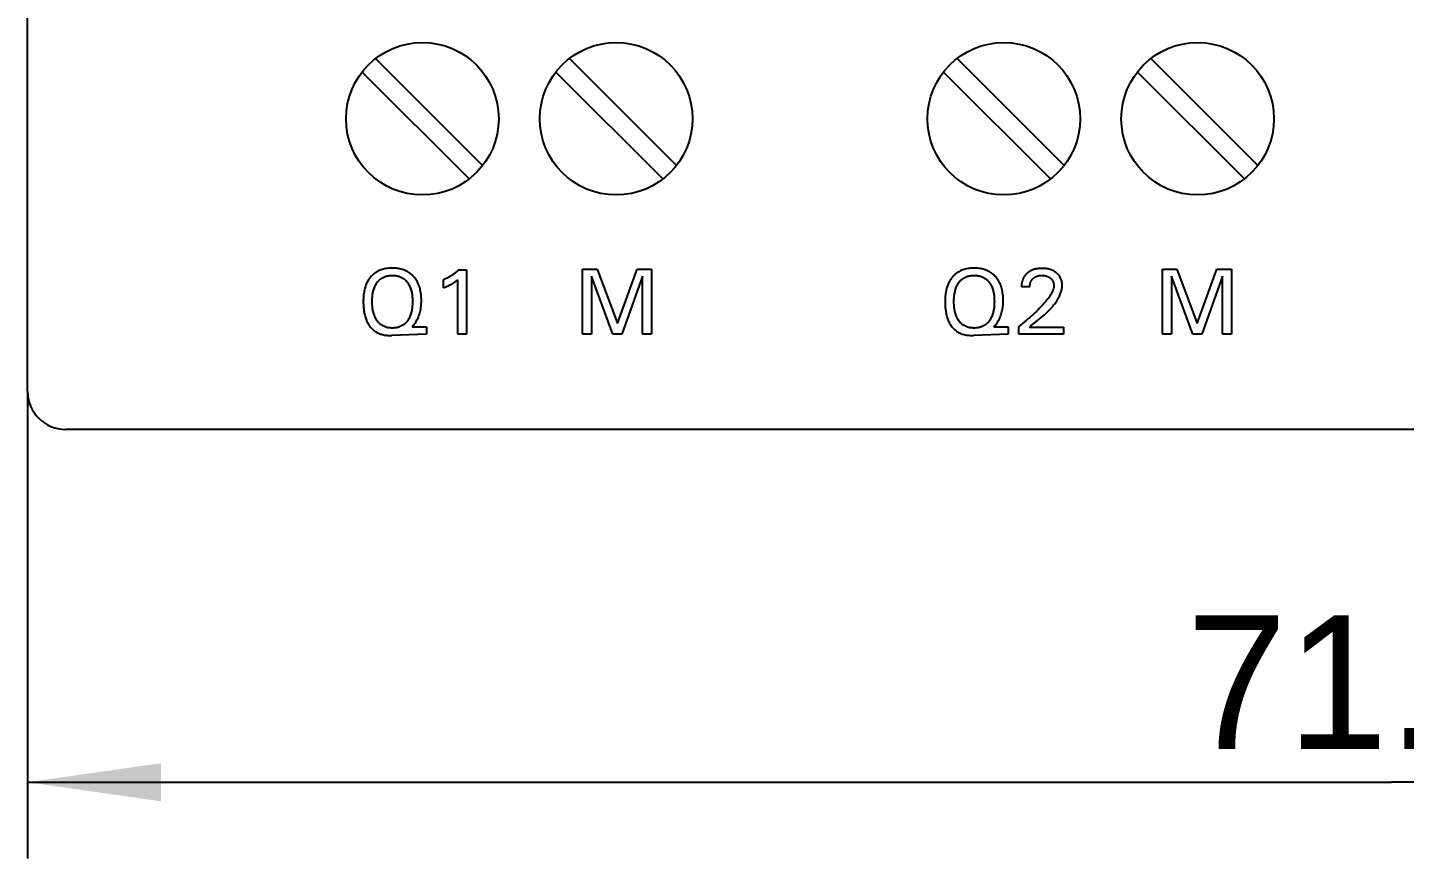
# Model space of a CAD drawing. Extents: x 0 to 420, y 0 to 297.
# Drawn here: x 133.06 to 169.15, y 147.21 to 169.01 of the extents above; entities that cross this region are included whole.
import ezdxf
from ezdxf.enums import TextEntityAlignment as Align

# ---------------------------------------------------------------- set-up
doc = ezdxf.new("R2010")
doc.units = 0
doc.header["$LTSCALE"] = 23.1
doc.layers.add('10000_FRONT', color=7, linetype='CONTINUOUS')
doc.layers.add('10100_DIM_FRONT', color=7, linetype='CONTINUOUS')
doc.dimstyles.get("Standard").update_dxf_attribs({"dimtxt": 2.5, "dimasz": 2.5, "dimexe": 1.25, "dimexo": 0.625, "dimtad": 1, "dimcen": 2.5, "dimazin": 3, "dimtfac": 1, "dimtmove": 0, "dimatfit": 3})

# ---------------------------------------------------------------- blocks, each defined once
blk = doc.blocks.new('*D1')
at = {"layer": '10100_DIM_FRONT', "color": 7, "linetype": 'CONTINUOUS'}
for p, q in [((133.06, 159.468), (133.06, 147.213)), ((204.56, 159.468), (204.56, 147.213)), ((133.06, 149.213), (168.81, 149.213)), ((204.56, 149.213), (168.81, 149.213))]:
    blk.add_line(p, q, dxfattribs=at)
for points in [[(136.56, 149.713), (133.06, 149.213), (136.56, 148.713)], [(201.06, 148.713), (204.56, 149.213), (201.06, 149.713)]]:
    blk.add_solid(points, dxfattribs=at)
blk.add_text('71.5', height=3.5, dxfattribs=at).set_placement((163.431, 150.088), (172.681, 150.088), align=Align.FIT)

msp = doc.modelspace()

# ---------------------------------------------------------------- linework, layer by layer
at = {"layer": '10000_FRONT', "color": 7, "linetype": 'CONTINUOUS'}
for p, q in [((133.06, 159.468), (133.06, 247.468)), ((144.989, 165.393), (142.185, 168.197)), ((150.069, 165.393), (147.265, 168.197)), ((160.229, 165.393), (157.425, 168.197)), ((165.309, 165.393), (162.505, 168.197)), ((141.831, 167.844), (144.635, 165.04)), ((146.911, 167.844), (149.715, 165.04)), ((157.071, 167.844), (159.875, 165.04)), ((162.151, 167.844), (164.955, 165.04)), ((142.024, 162.427), (142.008, 162.403)), ((142.041, 162.449), (142.024, 162.427)), ((142.06, 162.472), (142.041, 162.449)), ((142.08, 162.494), (142.06, 162.472)), ((142.101, 162.515), (142.08, 162.494)), ((142.123, 162.536), (142.101, 162.515)), ((142.145, 162.555), (142.123, 162.536)), ((142.169, 162.573), (142.145, 162.555)), ((142.194, 162.59), (142.169, 162.573)), ((142.22, 162.606), (142.194, 162.59)), ((142.246, 162.62), (142.22, 162.606)), ((142.273, 162.633), (142.246, 162.62)), ((142.301, 162.645), (142.273, 162.633)), ((142.298, 162.403), (142.314, 162.415)), ((142.329, 162.656), (142.301, 162.645)), ((142.314, 162.415), (142.329, 162.427)), ((142.358, 162.666), (142.329, 162.656)), ((142.329, 162.427), (142.346, 162.437)), ((142.346, 162.437), (142.362, 162.447)), ((142.387, 162.674), (142.358, 162.666)), ((142.362, 162.447), (142.38, 162.457)), ((142.38, 162.457), (142.397, 162.465)), ((142.42, 162.682), (142.387, 162.674)), ((142.397, 162.465), (142.415, 162.473)), ((142.415, 162.473), (142.433, 162.48)), ((142.453, 162.688), (142.42, 162.682)), ((142.433, 162.48), (142.452, 162.486)), ((142.452, 162.486), (142.472, 162.492)), ((142.487, 162.694), (142.453, 162.688)), ((142.472, 162.492), (142.493, 162.497)), ((142.52, 162.697), (142.487, 162.694)), ((142.493, 162.497), (142.514, 162.501)), ((142.514, 162.501), (142.536, 162.504)), ((142.554, 162.7), (142.52, 162.697)), ((142.536, 162.504), (142.557, 162.506)), ((142.588, 162.702), (142.554, 162.7)), ((142.557, 162.506), (142.579, 162.508)), ((142.579, 162.508), (142.6, 162.509)), ((142.622, 162.702), (142.588, 162.702)), ((142.6, 162.509), (142.622, 162.509)), ((142.655, 162.702), (142.622, 162.702)), ((142.622, 162.509), (142.643, 162.509)), ((142.643, 162.509), (142.665, 162.508)), ((142.688, 162.7), (142.655, 162.702)), ((142.665, 162.508), (142.686, 162.506)), ((142.686, 162.506), (142.708, 162.504)), ((142.722, 162.698), (142.688, 162.7)), ((142.708, 162.504), (142.729, 162.501)), ((142.755, 162.694), (142.722, 162.698)), ((142.729, 162.501), (142.75, 162.497)), ((142.75, 162.497), (142.771, 162.492)), ((142.788, 162.689), (142.755, 162.694)), ((142.771, 162.492), (142.792, 162.486)), ((142.821, 162.683), (142.788, 162.689)), ((142.792, 162.486), (142.811, 162.48)), ((142.811, 162.48), (142.829, 162.473)), ((142.853, 162.675), (142.821, 162.683)), ((142.829, 162.473), (142.847, 162.465)), ((142.847, 162.465), (142.864, 162.457)), ((142.882, 162.667), (142.853, 162.675)), ((142.864, 162.457), (142.882, 162.447)), ((142.911, 162.657), (142.882, 162.667)), ((142.882, 162.447), (142.898, 162.437)), ((142.898, 162.437), (142.915, 162.427)), ((142.939, 162.647), (142.911, 162.657)), ((142.915, 162.427), (142.931, 162.415)), ((142.931, 162.415), (142.946, 162.403)), ((142.966, 162.635), (142.939, 162.647)), ((142.994, 162.622), (142.966, 162.635)), ((143.02, 162.608), (142.994, 162.622)), ((143.046, 162.593), (143.02, 162.608)), ((143.07, 162.577), (143.046, 162.593)), ((143.094, 162.559), (143.07, 162.577)), ((143.117, 162.54), (143.094, 162.559)), ((143.138, 162.521), (143.117, 162.54)), ((143.159, 162.5), (143.138, 162.521)), ((143.18, 162.479), (143.159, 162.5)), ((143.199, 162.456), (143.18, 162.479)), ((143.219, 162.43), (143.199, 162.456)), ((143.238, 162.403), (143.219, 162.43)), ((144.019, 162.421), (144, 162.413)), ((144.037, 162.429), (144.019, 162.421)), ((144.056, 162.438), (144.037, 162.429)), ((144.074, 162.447), (144.056, 162.438)), ((144.092, 162.456), (144.074, 162.447)), ((144.11, 162.466), (144.092, 162.456)), ((144.127, 162.476), (144.11, 162.466)), ((144.145, 162.486), (144.127, 162.476)), ((144.162, 162.497), (144.145, 162.486)), ((144.179, 162.507), (144.162, 162.497)), ((144.196, 162.518), (144.179, 162.507)), ((144.212, 162.53), (144.196, 162.518)), ((144.229, 162.541), (144.212, 162.53)), ((144.245, 162.553), (144.229, 162.541)), ((144.262, 162.565), (144.245, 162.553)), ((144.278, 162.578), (144.262, 162.565)), ((144.294, 162.591), (144.278, 162.578)), ((144.309, 162.604), (144.294, 162.591)), ((144.325, 162.617), (144.309, 162.604)), ((144.34, 162.631), (144.325, 162.617)), ((144.355, 162.645), (144.34, 162.631)), ((144.37, 162.659), (144.355, 162.645)), ((144.37, 162.659), (144.563, 162.659)), ((144.563, 162.659), (144.563, 160.968)), ((147.61, 160.968), (147.61, 162.668)), ((147.61, 162.668), (147.987, 162.668)), ((147.843, 162.49), (147.843, 160.968)), ((148.403, 160.968), (147.843, 162.49)), ((147.987, 162.668), (148.521, 161.246)), ((148.521, 161.246), (149.038, 162.668)), ((149.182, 162.493), (148.637, 160.968)), ((149.038, 162.668), (149.415, 162.668)), ((149.182, 160.968), (149.182, 162.493)), ((149.415, 162.668), (149.415, 160.968)), ((157.274, 162.427), (157.258, 162.403)), ((157.291, 162.449), (157.274, 162.427)), ((157.31, 162.472), (157.291, 162.449)), ((157.33, 162.494), (157.31, 162.472)), ((157.351, 162.515), (157.33, 162.494)), ((157.373, 162.536), (157.351, 162.515)), ((157.395, 162.555), (157.373, 162.536)), ((157.419, 162.573), (157.395, 162.555)), ((157.444, 162.59), (157.419, 162.573)), ((157.47, 162.606), (157.444, 162.59)), ((157.496, 162.62), (157.47, 162.606)), ((157.523, 162.633), (157.496, 162.62)), ((157.551, 162.645), (157.523, 162.633)), ((157.548, 162.403), (157.564, 162.415)), ((157.579, 162.656), (157.551, 162.645)), ((157.564, 162.415), (157.579, 162.427)), ((157.608, 162.666), (157.579, 162.656)), ((157.579, 162.427), (157.596, 162.437)), ((157.596, 162.437), (157.612, 162.447)), ((157.637, 162.674), (157.608, 162.666)), ((157.612, 162.447), (157.63, 162.457)), ((157.63, 162.457), (157.647, 162.465)), ((157.67, 162.682), (157.637, 162.674)), ((157.647, 162.465), (157.665, 162.473)), ((157.665, 162.473), (157.683, 162.48)), ((157.703, 162.688), (157.67, 162.682)), ((157.683, 162.48), (157.702, 162.486)), ((157.702, 162.486), (157.722, 162.492)), ((157.737, 162.694), (157.703, 162.688)), ((157.722, 162.492), (157.743, 162.497)), ((157.77, 162.697), (157.737, 162.694)), ((157.743, 162.497), (157.764, 162.501)), ((157.764, 162.501), (157.786, 162.504)), ((157.804, 162.7), (157.77, 162.697)), ((157.786, 162.504), (157.807, 162.506)), ((157.838, 162.702), (157.804, 162.7)), ((157.807, 162.506), (157.829, 162.508)), ((157.829, 162.508), (157.85, 162.509)), ((157.872, 162.702), (157.838, 162.702)), ((157.85, 162.509), (157.872, 162.509)), ((157.905, 162.702), (157.872, 162.702)), ((157.872, 162.509), (157.893, 162.509)), ((157.893, 162.509), (157.915, 162.508)), ((157.938, 162.7), (157.905, 162.702)), ((157.915, 162.508), (157.936, 162.506)), ((157.936, 162.506), (157.958, 162.504)), ((157.972, 162.698), (157.938, 162.7)), ((157.958, 162.504), (157.979, 162.501)), ((158.005, 162.694), (157.972, 162.698)), ((157.979, 162.501), (158, 162.497)), ((158, 162.497), (158.021, 162.492)), ((158.038, 162.689), (158.005, 162.694)), ((158.021, 162.492), (158.042, 162.486)), ((158.071, 162.683), (158.038, 162.689)), ((158.042, 162.486), (158.061, 162.48)), ((158.061, 162.48), (158.079, 162.473)), ((158.103, 162.675), (158.071, 162.683)), ((158.079, 162.473), (158.097, 162.465)), ((158.097, 162.465), (158.114, 162.457)), ((158.132, 162.667), (158.103, 162.675)), ((158.114, 162.457), (158.132, 162.447)), ((158.161, 162.657), (158.132, 162.667)), ((158.132, 162.447), (158.148, 162.437)), ((158.148, 162.437), (158.165, 162.427)), ((158.189, 162.647), (158.161, 162.657)), ((158.165, 162.427), (158.181, 162.415)), ((158.181, 162.415), (158.196, 162.403)), ((158.216, 162.635), (158.189, 162.647)), ((158.244, 162.622), (158.216, 162.635)), ((158.27, 162.608), (158.244, 162.622)), ((158.296, 162.593), (158.27, 162.608)), ((158.32, 162.577), (158.296, 162.593)), ((158.344, 162.559), (158.32, 162.577)), ((158.367, 162.54), (158.344, 162.559)), ((158.388, 162.521), (158.367, 162.54)), ((158.409, 162.5), (158.388, 162.521)), ((158.43, 162.479), (158.409, 162.5)), ((158.449, 162.456), (158.43, 162.479)), ((158.469, 162.43), (158.449, 162.456)), ((158.488, 162.403), (158.469, 162.43)), ((159.151, 162.415), (159.147, 162.405)), ((159.155, 162.425), (159.151, 162.415)), ((159.16, 162.435), (159.155, 162.425)), ((159.165, 162.444), (159.16, 162.435)), ((159.17, 162.454), (159.165, 162.444)), ((159.175, 162.464), (159.17, 162.454)), ((159.181, 162.473), (159.175, 162.464)), ((159.187, 162.482), (159.181, 162.473)), ((159.193, 162.491), (159.187, 162.482)), ((159.2, 162.5), (159.193, 162.491)), ((159.206, 162.508), (159.2, 162.5)), ((159.213, 162.517), (159.206, 162.508)), ((159.22, 162.525), (159.213, 162.517)), ((159.227, 162.533), (159.22, 162.525)), ((159.235, 162.541), (159.227, 162.533)), ((159.243, 162.549), (159.235, 162.541)), ((159.25, 162.556), (159.243, 162.549)), ((159.259, 162.564), (159.25, 162.556)), ((159.267, 162.571), (159.259, 162.564)), ((159.273, 162.576), (159.267, 162.571)), ((159.28, 162.582), (159.273, 162.576)), ((159.287, 162.587), (159.28, 162.582)), ((159.307, 162.602), (159.287, 162.587)), ((159.328, 162.615), (159.307, 162.602)), ((159.351, 162.628), (159.328, 162.615)), ((159.373, 162.639), (159.351, 162.628)), ((159.393, 162.648), (159.373, 162.639)), ((159.414, 162.656), (159.393, 162.648)), ((159.396, 162.406), (159.404, 162.414)), ((159.404, 162.414), (159.411, 162.422)), ((159.411, 162.422), (159.419, 162.43)), ((159.435, 162.663), (159.414, 162.656)), ((159.419, 162.43), (159.427, 162.437)), ((159.427, 162.437), (159.436, 162.444)), ((159.456, 162.67), (159.435, 162.663)), ((159.436, 162.444), (159.445, 162.451)), ((159.445, 162.451), (159.454, 162.458)), ((159.454, 162.458), (159.463, 162.464)), ((159.478, 162.675), (159.456, 162.67)), ((159.463, 162.464), (159.473, 162.469)), ((159.473, 162.469), (159.483, 162.475)), ((159.5, 162.68), (159.478, 162.675)), ((159.483, 162.475), (159.493, 162.48)), ((159.493, 162.48), (159.504, 162.484)), ((159.529, 162.685), (159.5, 162.68)), ((159.504, 162.484), (159.514, 162.489)), ((159.514, 162.489), (159.525, 162.492)), ((159.525, 162.492), (159.536, 162.496)), ((159.558, 162.689), (159.529, 162.685)), ((159.536, 162.496), (159.547, 162.499)), ((159.547, 162.499), (159.558, 162.502)), ((159.587, 162.692), (159.558, 162.689)), ((159.558, 162.502), (159.571, 162.504)), ((159.571, 162.504), (159.583, 162.506)), ((159.583, 162.506), (159.596, 162.508)), ((159.617, 162.693), (159.587, 162.692)), ((159.596, 162.508), (159.608, 162.509)), ((159.608, 162.509), (159.621, 162.51)), ((159.646, 162.694), (159.617, 162.693)), ((159.621, 162.51), (159.634, 162.51)), ((159.634, 162.51), (159.646, 162.511)), ((159.675, 162.693), (159.646, 162.694)), ((159.646, 162.511), (159.661, 162.51)), ((159.661, 162.51), (159.675, 162.51)), ((159.704, 162.692), (159.675, 162.693)), ((159.675, 162.51), (159.689, 162.509)), ((159.689, 162.509), (159.704, 162.507)), ((159.732, 162.69), (159.704, 162.692)), ((159.704, 162.507), (159.718, 162.505)), ((159.718, 162.505), (159.732, 162.503)), ((159.761, 162.686), (159.732, 162.69)), ((159.732, 162.503), (159.743, 162.501)), ((159.743, 162.501), (159.754, 162.498)), ((159.754, 162.498), (159.764, 162.495)), ((159.789, 162.682), (159.761, 162.686)), ((159.764, 162.495), (159.775, 162.492)), ((159.775, 162.492), (159.785, 162.488)), ((159.785, 162.488), (159.796, 162.484)), ((159.815, 162.677), (159.789, 162.682)), ((159.796, 162.484), (159.806, 162.48)), ((159.806, 162.48), (159.817, 162.475)), ((159.84, 162.67), (159.815, 162.677)), ((159.817, 162.475), (159.828, 162.469)), ((159.828, 162.469), (159.838, 162.463)), ((159.838, 162.463), (159.848, 162.456)), ((159.865, 162.663), (159.84, 162.67)), ((159.848, 162.456), (159.858, 162.449)), ((159.858, 162.449), (159.868, 162.442)), ((159.889, 162.655), (159.865, 162.663)), ((159.868, 162.442), (159.876, 162.435)), ((159.876, 162.435), (159.884, 162.428)), ((159.884, 162.428), (159.892, 162.42)), ((159.913, 162.646), (159.889, 162.655)), ((159.892, 162.42), (159.899, 162.412)), ((159.936, 162.636), (159.913, 162.646)), ((159.957, 162.625), (159.936, 162.636)), ((159.978, 162.613), (159.957, 162.625)), ((159.999, 162.599), (159.978, 162.613)), ((160.019, 162.585), (159.999, 162.599)), ((160.035, 162.572), (160.019, 162.585)), ((160.052, 162.558), (160.035, 162.572)), ((160.067, 162.543), (160.052, 162.558)), ((160.082, 162.527), (160.067, 162.543)), ((160.095, 162.511), (160.082, 162.527)), ((160.108, 162.494), (160.095, 162.511)), ((160.12, 162.476), (160.108, 162.494)), ((160.13, 162.458), (160.12, 162.476)), ((160.14, 162.439), (160.13, 162.458)), ((160.148, 162.42), (160.14, 162.439)), ((160.156, 162.4), (160.148, 162.42)), ((162.81, 160.968), (162.81, 162.668)), ((162.81, 162.668), (163.187, 162.668)), ((163.043, 162.49), (163.043, 160.968)), ((163.603, 160.968), (163.043, 162.49)), ((163.187, 162.668), (163.721, 161.246)), ((163.721, 161.246), (164.238, 162.668)), ((164.382, 162.493), (163.837, 160.968)), ((164.238, 162.668), (164.615, 162.668)), ((164.382, 160.968), (164.382, 162.493)), ((164.615, 162.668), (164.615, 160.968)), ((141.88, 162.072), (141.875, 162.037)), ((141.886, 162.102), (141.88, 162.072)), ((141.893, 162.132), (141.886, 162.102)), ((141.9, 162.162), (141.893, 162.132)), ((141.909, 162.192), (141.9, 162.162)), ((141.918, 162.221), (141.909, 162.192)), ((141.929, 162.25), (141.918, 162.221)), ((141.94, 162.278), (141.929, 162.25)), ((141.952, 162.304), (141.94, 162.278)), ((141.965, 162.33), (141.952, 162.304)), ((141.978, 162.355), (141.965, 162.33)), ((141.992, 162.379), (141.978, 162.355)), ((142.008, 162.403), (141.992, 162.379)), ((142.11, 162.036), (142.115, 162.062)), ((142.115, 162.062), (142.121, 162.089)), ((142.121, 162.089), (142.127, 162.115)), ((142.127, 162.115), (142.135, 162.141)), ((142.135, 162.141), (142.144, 162.166)), ((142.144, 162.166), (142.152, 162.189)), ((142.152, 162.189), (142.161, 162.212)), ((142.161, 162.212), (142.171, 162.234)), ((142.171, 162.234), (142.182, 162.255)), ((142.182, 162.255), (142.194, 162.277)), ((142.194, 162.277), (142.207, 162.297)), ((142.207, 162.297), (142.218, 162.314)), ((142.218, 162.314), (142.23, 162.33)), ((142.23, 162.33), (142.242, 162.346)), ((142.242, 162.346), (142.255, 162.361)), ((142.255, 162.361), (142.269, 162.375)), ((142.269, 162.375), (142.283, 162.389)), ((142.283, 162.389), (142.298, 162.403)), ((142.946, 162.403), (142.961, 162.389)), ((142.961, 162.389), (142.975, 162.375)), ((142.975, 162.375), (142.989, 162.361)), ((142.989, 162.361), (143.002, 162.346)), ((143.002, 162.346), (143.014, 162.33)), ((143.014, 162.33), (143.026, 162.314)), ((143.026, 162.314), (143.037, 162.297)), ((143.037, 162.297), (143.05, 162.277)), ((143.05, 162.277), (143.062, 162.255)), ((143.062, 162.255), (143.073, 162.234)), ((143.073, 162.234), (143.083, 162.212)), ((143.083, 162.212), (143.092, 162.189)), ((143.092, 162.189), (143.101, 162.166)), ((143.101, 162.166), (143.109, 162.141)), ((143.109, 162.141), (143.117, 162.115)), ((143.117, 162.115), (143.124, 162.089)), ((143.124, 162.089), (143.13, 162.062)), ((143.13, 162.062), (143.135, 162.036)), ((143.256, 162.376), (143.238, 162.403)), ((143.272, 162.347), (143.256, 162.376)), ((143.288, 162.318), (143.272, 162.347)), ((143.302, 162.288), (143.288, 162.318)), ((143.315, 162.255), (143.302, 162.288)), ((143.328, 162.222), (143.315, 162.255)), ((143.339, 162.188), (143.328, 162.222)), ((143.348, 162.154), (143.339, 162.188)), ((143.356, 162.119), (143.348, 162.154)), ((143.364, 162.084), (143.356, 162.119)), ((143.37, 162.045), (143.364, 162.084)), ((143.981, 162.405), (143.963, 162.397)), ((143.963, 162.185), (143.963, 162.397)), ((143.963, 162.185), (143.984, 162.194)), ((144, 162.413), (143.981, 162.405)), ((143.984, 162.194), (144.005, 162.202)), ((144.005, 162.202), (144.025, 162.211)), ((144.025, 162.211), (144.046, 162.22)), ((144.046, 162.22), (144.067, 162.229)), ((144.067, 162.229), (144.082, 162.236)), ((144.082, 162.236), (144.097, 162.243)), ((144.097, 162.243), (144.112, 162.251)), ((144.112, 162.251), (144.127, 162.258)), ((144.127, 162.258), (144.142, 162.266)), ((144.142, 162.266), (144.157, 162.274)), ((144.157, 162.274), (144.172, 162.282)), ((144.172, 162.282), (144.188, 162.291)), ((144.188, 162.291), (144.203, 162.3)), ((144.203, 162.3), (144.218, 162.309)), ((144.218, 162.309), (144.232, 162.319)), ((144.232, 162.319), (144.243, 162.326)), ((144.243, 162.326), (144.254, 162.334)), ((144.254, 162.334), (144.264, 162.341)), ((144.264, 162.341), (144.276, 162.349)), ((144.276, 162.349), (144.287, 162.358)), ((144.287, 162.358), (144.298, 162.367)), ((144.298, 162.367), (144.311, 162.376)), ((144.311, 162.376), (144.323, 162.386)), ((144.323, 162.386), (144.335, 162.396)), ((144.335, 160.968), (144.335, 162.396)), ((157.13, 162.072), (157.125, 162.037)), ((157.136, 162.102), (157.13, 162.072)), ((157.143, 162.132), (157.136, 162.102)), ((157.15, 162.162), (157.143, 162.132)), ((157.159, 162.192), (157.15, 162.162)), ((157.168, 162.221), (157.159, 162.192)), ((157.179, 162.25), (157.168, 162.221)), ((157.19, 162.278), (157.179, 162.25)), ((157.202, 162.304), (157.19, 162.278)), ((157.215, 162.33), (157.202, 162.304)), ((157.228, 162.355), (157.215, 162.33)), ((157.242, 162.379), (157.228, 162.355)), ((157.258, 162.403), (157.242, 162.379)), ((157.36, 162.036), (157.365, 162.062)), ((157.365, 162.062), (157.371, 162.089)), ((157.371, 162.089), (157.377, 162.115)), ((157.377, 162.115), (157.385, 162.141)), ((157.385, 162.141), (157.394, 162.166)), ((157.394, 162.166), (157.402, 162.189)), ((157.402, 162.189), (157.411, 162.212)), ((157.411, 162.212), (157.421, 162.234)), ((157.421, 162.234), (157.432, 162.255)), ((157.432, 162.255), (157.444, 162.277)), ((157.444, 162.277), (157.457, 162.297)), ((157.457, 162.297), (157.468, 162.314)), ((157.468, 162.314), (157.48, 162.33)), ((157.48, 162.33), (157.492, 162.346)), ((157.492, 162.346), (157.505, 162.361)), ((157.505, 162.361), (157.519, 162.375)), ((157.519, 162.375), (157.533, 162.389)), ((157.533, 162.389), (157.548, 162.403)), ((158.196, 162.403), (158.211, 162.389)), ((158.211, 162.389), (158.225, 162.375)), ((158.225, 162.375), (158.239, 162.361)), ((158.239, 162.361), (158.252, 162.346)), ((158.252, 162.346), (158.264, 162.33)), ((158.264, 162.33), (158.276, 162.314)), ((158.276, 162.314), (158.287, 162.297)), ((158.287, 162.297), (158.3, 162.277)), ((158.3, 162.277), (158.312, 162.255)), ((158.312, 162.255), (158.323, 162.234)), ((158.323, 162.234), (158.333, 162.212)), ((158.333, 162.212), (158.342, 162.189)), ((158.342, 162.189), (158.351, 162.166)), ((158.351, 162.166), (158.359, 162.141)), ((158.359, 162.141), (158.367, 162.115)), ((158.367, 162.115), (158.374, 162.089)), ((158.374, 162.089), (158.38, 162.062)), ((158.38, 162.062), (158.385, 162.036)), ((158.506, 162.376), (158.488, 162.403)), ((158.522, 162.347), (158.506, 162.376)), ((158.538, 162.318), (158.522, 162.347)), ((158.552, 162.288), (158.538, 162.318)), ((158.565, 162.255), (158.552, 162.288)), ((158.578, 162.222), (158.565, 162.255)), ((158.589, 162.188), (158.578, 162.222)), ((158.598, 162.154), (158.589, 162.188)), ((158.606, 162.119), (158.598, 162.154)), ((158.614, 162.084), (158.606, 162.119)), ((158.62, 162.045), (158.614, 162.084)), ((159.114, 162.257), (159.113, 162.245)), ((159.113, 162.245), (159.113, 162.233)), ((159.113, 162.233), (159.113, 162.221)), ((159.113, 162.221), (159.113, 162.209)), ((159.333, 162.209), (159.113, 162.209)), ((159.115, 162.269), (159.114, 162.257)), ((159.116, 162.281), (159.115, 162.269)), ((159.118, 162.293), (159.116, 162.281)), ((159.12, 162.305), (159.118, 162.293)), ((159.122, 162.317), (159.12, 162.305)), ((159.124, 162.329), (159.122, 162.317)), ((159.127, 162.341), (159.124, 162.329)), ((159.13, 162.352), (159.127, 162.341)), ((159.133, 162.363), (159.13, 162.352)), ((159.136, 162.373), (159.133, 162.363)), ((159.139, 162.384), (159.136, 162.373)), ((159.143, 162.394), (159.139, 162.384)), ((159.147, 162.405), (159.143, 162.394)), ((159.333, 162.222), (159.334, 162.234)), ((159.333, 162.209), (159.333, 162.222)), ((159.334, 162.234), (159.335, 162.247)), ((159.335, 162.247), (159.336, 162.259)), ((159.336, 162.259), (159.338, 162.271)), ((159.338, 162.271), (159.34, 162.284)), ((159.34, 162.284), (159.343, 162.296)), ((159.343, 162.296), (159.345, 162.307)), ((159.345, 162.307), (159.349, 162.318)), ((159.349, 162.318), (159.352, 162.329)), ((159.352, 162.329), (159.356, 162.339)), ((159.356, 162.339), (159.361, 162.349)), ((159.361, 162.349), (159.366, 162.36)), ((159.366, 162.36), (159.371, 162.369)), ((159.371, 162.369), (159.377, 162.379)), ((159.377, 162.379), (159.383, 162.388)), ((159.383, 162.388), (159.39, 162.397)), ((159.39, 162.397), (159.396, 162.406)), ((159.907, 162.052), (159.895, 162.03)), ((159.899, 162.412), (159.906, 162.404)), ((159.906, 162.404), (159.913, 162.395)), ((159.918, 162.076), (159.907, 162.052)), ((159.913, 162.395), (159.919, 162.386)), ((159.925, 162.091), (159.918, 162.076)), ((159.919, 162.386), (159.925, 162.377)), ((159.925, 162.377), (159.93, 162.367)), ((159.931, 162.106), (159.925, 162.091)), ((159.93, 162.367), (159.935, 162.358)), ((159.937, 162.122), (159.931, 162.106)), ((159.935, 162.358), (159.939, 162.348)), ((159.942, 162.137), (159.937, 162.122)), ((159.939, 162.348), (159.943, 162.337)), ((159.947, 162.153), (159.942, 162.137)), ((159.943, 162.337), (159.946, 162.327)), ((159.946, 162.327), (159.949, 162.317)), ((159.951, 162.169), (159.947, 162.153)), ((159.949, 162.317), (159.952, 162.305)), ((159.954, 162.185), (159.951, 162.169)), ((159.952, 162.305), (159.955, 162.293)), ((159.957, 162.201), (159.954, 162.185)), ((159.955, 162.293), (159.957, 162.281)), ((159.957, 162.281), (159.958, 162.269)), ((159.959, 162.217), (159.957, 162.201)), ((159.958, 162.269), (159.959, 162.257)), ((159.959, 162.257), (159.96, 162.245)), ((159.96, 162.233), (159.959, 162.217)), ((159.96, 162.245), (159.96, 162.233)), ((160.139, 162.039), (160.148, 162.064)), ((160.148, 162.064), (160.156, 162.089)), ((160.162, 162.38), (160.156, 162.4)), ((160.156, 162.089), (160.163, 162.114)), ((160.168, 162.357), (160.162, 162.38)), ((160.163, 162.114), (160.168, 162.14)), ((160.173, 162.335), (160.168, 162.357)), ((160.168, 162.14), (160.173, 162.165)), ((160.176, 162.312), (160.173, 162.335)), ((160.173, 162.165), (160.177, 162.191)), ((160.179, 162.289), (160.176, 162.312)), ((160.177, 162.191), (160.179, 162.217)), ((160.18, 162.266), (160.179, 162.289)), ((160.179, 162.217), (160.18, 162.243)), ((160.18, 162.243), (160.18, 162.266)), ((141.861, 161.864), (141.86, 161.829)), ((141.86, 161.829), (141.86, 161.788)), ((141.86, 161.788), (141.862, 161.746)), ((141.862, 161.898), (141.861, 161.864)), ((141.864, 161.933), (141.862, 161.898)), ((141.862, 161.746), (141.864, 161.705)), ((141.866, 161.968), (141.864, 161.933)), ((141.864, 161.705), (141.867, 161.664)), ((141.87, 162.003), (141.866, 161.968)), ((141.875, 162.037), (141.87, 162.003)), ((142.093, 161.857), (142.094, 161.887)), ((142.093, 161.826), (142.093, 161.857)), ((142.093, 161.795), (142.093, 161.826)), ((142.094, 161.764), (142.093, 161.795)), ((142.094, 161.887), (142.096, 161.918)), ((142.096, 161.733), (142.094, 161.764)), ((142.096, 161.918), (142.098, 161.948)), ((142.098, 161.702), (142.096, 161.733)), ((142.098, 161.948), (142.101, 161.979)), ((142.101, 161.671), (142.098, 161.702)), ((142.101, 161.979), (142.105, 162.009)), ((142.105, 162.009), (142.11, 162.036)), ((143.135, 162.036), (143.139, 162.009)), ((143.139, 162.009), (143.143, 161.979)), ((143.143, 161.979), (143.146, 161.948)), ((143.146, 161.702), (143.143, 161.671)), ((143.146, 161.948), (143.149, 161.918)), ((143.149, 161.733), (143.146, 161.702)), ((143.149, 161.918), (143.15, 161.887)), ((143.15, 161.764), (143.149, 161.733)), ((143.15, 161.887), (143.151, 161.857)), ((143.151, 161.795), (143.15, 161.764)), ((143.151, 161.857), (143.152, 161.826)), ((143.152, 161.826), (143.151, 161.795)), ((143.376, 162.005), (143.37, 162.045)), ((143.372, 161.663), (143.376, 161.7)), ((143.38, 161.965), (143.376, 162.005)), ((143.376, 161.7), (143.38, 161.736)), ((143.382, 161.926), (143.38, 161.965)), ((143.38, 161.736), (143.382, 161.772)), ((143.384, 161.886), (143.382, 161.926)), ((143.382, 161.772), (143.384, 161.809)), ((143.384, 161.846), (143.384, 161.886)), ((143.384, 161.809), (143.384, 161.846)), ((157.111, 161.864), (157.11, 161.829)), ((157.11, 161.829), (157.11, 161.788)), ((157.11, 161.788), (157.112, 161.746)), ((157.112, 161.898), (157.111, 161.864)), ((157.114, 161.933), (157.112, 161.898)), ((157.112, 161.746), (157.114, 161.705)), ((157.116, 161.968), (157.114, 161.933)), ((157.114, 161.705), (157.117, 161.664)), ((157.12, 162.003), (157.116, 161.968)), ((157.125, 162.037), (157.12, 162.003)), ((157.343, 161.857), (157.344, 161.887)), ((157.343, 161.826), (157.343, 161.857)), ((157.343, 161.795), (157.343, 161.826)), ((157.344, 161.764), (157.343, 161.795)), ((157.344, 161.887), (157.346, 161.918)), ((157.346, 161.733), (157.344, 161.764)), ((157.346, 161.918), (157.348, 161.948)), ((157.348, 161.702), (157.346, 161.733)), ((157.348, 161.948), (157.351, 161.979)), ((157.351, 161.671), (157.348, 161.702)), ((157.351, 161.979), (157.355, 162.009)), ((157.355, 162.009), (157.36, 162.036)), ((158.385, 162.036), (158.389, 162.009)), ((158.389, 162.009), (158.393, 161.979)), ((158.393, 161.979), (158.396, 161.948)), ((158.396, 161.702), (158.393, 161.671)), ((158.396, 161.948), (158.399, 161.918)), ((158.399, 161.733), (158.396, 161.702)), ((158.399, 161.918), (158.4, 161.887)), ((158.4, 161.764), (158.399, 161.733)), ((158.4, 161.887), (158.401, 161.857)), ((158.401, 161.795), (158.4, 161.764)), ((158.401, 161.857), (158.402, 161.826)), ((158.402, 161.826), (158.401, 161.795)), ((158.626, 162.005), (158.62, 162.045)), ((158.622, 161.663), (158.626, 161.7)), ((158.63, 161.965), (158.626, 162.005)), ((158.626, 161.7), (158.63, 161.736)), ((158.632, 161.926), (158.63, 161.965)), ((158.63, 161.736), (158.632, 161.772)), ((158.634, 161.886), (158.632, 161.926)), ((158.632, 161.772), (158.634, 161.809)), ((158.634, 161.846), (158.634, 161.886)), ((158.634, 161.809), (158.634, 161.846)), ((159.65, 161.712), (159.619, 161.68)), ((159.68, 161.745), (159.65, 161.712)), ((159.71, 161.778), (159.68, 161.745)), ((159.739, 161.812), (159.71, 161.778)), ((159.767, 161.846), (159.739, 161.812)), ((159.795, 161.881), (159.767, 161.846)), ((159.81, 161.901), (159.795, 161.881)), ((159.826, 161.922), (159.81, 161.901)), ((159.841, 161.943), (159.826, 161.922)), ((159.855, 161.964), (159.841, 161.943)), ((159.869, 161.985), (159.855, 161.964)), ((159.882, 162.007), (159.869, 161.985)), ((159.895, 162.03), (159.882, 162.007)), ((159.905, 161.667), (159.931, 161.696)), ((159.931, 161.696), (159.955, 161.726)), ((159.955, 161.726), (159.979, 161.756)), ((159.979, 161.756), (160.002, 161.787)), ((160.002, 161.787), (160.024, 161.819)), ((160.024, 161.819), (160.045, 161.851)), ((160.045, 161.851), (160.065, 161.885)), ((160.065, 161.885), (160.084, 161.919)), ((160.084, 161.919), (160.097, 161.942)), ((160.097, 161.942), (160.108, 161.966)), ((160.108, 161.966), (160.119, 161.99)), ((160.119, 161.99), (160.13, 162.014)), ((160.13, 162.014), (160.139, 162.039)), ((141.867, 161.664), (141.871, 161.623)), ((141.871, 161.623), (141.877, 161.583)), ((141.877, 161.583), (141.881, 161.552)), ((141.881, 161.552), (141.887, 161.522)), ((141.887, 161.522), (141.893, 161.492)), ((141.893, 161.492), (141.9, 161.463)), ((141.9, 161.463), (141.908, 161.433)), ((141.908, 161.433), (141.916, 161.404)), ((141.916, 161.404), (141.926, 161.375)), ((141.926, 161.375), (141.935, 161.349)), ((141.935, 161.349), (141.945, 161.324)), ((142.105, 161.64), (142.101, 161.671)), ((142.109, 161.613), (142.105, 161.64)), ((142.114, 161.586), (142.109, 161.613)), ((142.12, 161.559), (142.114, 161.586)), ((142.127, 161.533), (142.12, 161.559)), ((142.134, 161.506), (142.127, 161.533)), ((142.142, 161.48), (142.134, 161.506)), ((142.151, 161.457), (142.142, 161.48)), ((142.16, 161.434), (142.151, 161.457)), ((142.17, 161.412), (142.16, 161.434)), ((142.181, 161.39), (142.17, 161.412)), ((142.192, 161.368), (142.181, 161.39)), ((142.205, 161.347), (142.192, 161.368)), ((142.208, 161.341), (142.205, 161.347)), ((142.219, 161.325), (142.208, 161.341)), ((143.04, 161.347), (143.029, 161.33)), ((143.052, 161.368), (143.04, 161.347)), ((143.064, 161.389), (143.052, 161.368)), ((143.075, 161.412), (143.064, 161.389)), ((143.085, 161.434), (143.075, 161.412)), ((143.094, 161.457), (143.085, 161.434)), ((143.102, 161.48), (143.094, 161.457)), ((143.11, 161.506), (143.102, 161.48)), ((143.118, 161.532), (143.11, 161.506)), ((143.124, 161.559), (143.118, 161.532)), ((143.13, 161.586), (143.124, 161.559)), ((143.135, 161.613), (143.13, 161.586)), ((143.139, 161.64), (143.135, 161.613)), ((143.143, 161.671), (143.139, 161.64)), ((143.252, 161.313), (143.268, 161.341)), ((143.268, 161.341), (143.283, 161.37)), ((143.283, 161.37), (143.297, 161.4)), ((143.297, 161.4), (143.31, 161.431)), ((143.31, 161.431), (143.322, 161.463)), ((143.322, 161.463), (143.333, 161.494)), ((143.333, 161.494), (143.343, 161.526)), ((143.343, 161.526), (143.351, 161.559)), ((143.351, 161.559), (143.359, 161.591)), ((143.359, 161.591), (143.366, 161.627)), ((143.366, 161.627), (143.372, 161.663)), ((157.117, 161.664), (157.121, 161.623)), ((157.121, 161.623), (157.127, 161.583)), ((157.127, 161.583), (157.131, 161.552)), ((157.131, 161.552), (157.137, 161.522)), ((157.137, 161.522), (157.143, 161.492)), ((157.143, 161.492), (157.15, 161.463)), ((157.15, 161.463), (157.158, 161.433)), ((157.158, 161.433), (157.166, 161.404)), ((157.166, 161.404), (157.176, 161.375)), ((157.176, 161.375), (157.185, 161.349)), ((157.185, 161.349), (157.195, 161.324)), ((157.355, 161.64), (157.351, 161.671)), ((157.359, 161.613), (157.355, 161.64)), ((157.364, 161.586), (157.359, 161.613)), ((157.37, 161.559), (157.364, 161.586)), ((157.377, 161.533), (157.37, 161.559)), ((157.384, 161.506), (157.377, 161.533)), ((157.392, 161.48), (157.384, 161.506)), ((157.401, 161.457), (157.392, 161.48)), ((157.41, 161.434), (157.401, 161.457)), ((157.42, 161.412), (157.41, 161.434)), ((157.431, 161.39), (157.42, 161.412)), ((157.442, 161.368), (157.431, 161.39)), ((157.455, 161.347), (157.442, 161.368)), ((157.458, 161.341), (157.455, 161.347)), ((157.469, 161.325), (157.458, 161.341)), ((158.29, 161.347), (158.279, 161.33)), ((158.302, 161.368), (158.29, 161.347)), ((158.314, 161.389), (158.302, 161.368)), ((158.325, 161.412), (158.314, 161.389)), ((158.335, 161.434), (158.325, 161.412)), ((158.344, 161.457), (158.335, 161.434)), ((158.352, 161.48), (158.344, 161.457)), ((158.36, 161.506), (158.352, 161.48)), ((158.368, 161.532), (158.36, 161.506)), ((158.374, 161.559), (158.368, 161.532)), ((158.38, 161.586), (158.374, 161.559)), ((158.385, 161.613), (158.38, 161.586)), ((158.389, 161.64), (158.385, 161.613)), ((158.393, 161.671), (158.389, 161.64)), ((158.502, 161.313), (158.518, 161.341)), ((158.518, 161.341), (158.533, 161.37)), ((158.533, 161.37), (158.547, 161.4)), ((158.547, 161.4), (158.56, 161.431)), ((158.56, 161.431), (158.572, 161.463)), ((158.572, 161.463), (158.583, 161.494)), ((158.583, 161.494), (158.593, 161.526)), ((158.593, 161.526), (158.601, 161.559)), ((158.601, 161.559), (158.609, 161.591)), ((158.609, 161.591), (158.616, 161.627)), ((158.616, 161.627), (158.622, 161.663)), ((159.284, 161.366), (159.238, 161.327)), ((159.33, 161.405), (159.284, 161.366)), ((159.375, 161.445), (159.33, 161.405)), ((159.42, 161.485), (159.375, 161.445)), ((159.463, 161.525), (159.42, 161.485)), ((159.45, 161.26), (159.538, 161.331)), ((159.505, 161.565), (159.463, 161.525)), ((159.547, 161.606), (159.505, 161.565)), ((159.538, 161.331), (159.582, 161.367)), ((159.588, 161.648), (159.547, 161.606)), ((159.582, 161.367), (159.626, 161.404)), ((159.619, 161.68), (159.588, 161.648)), ((159.626, 161.404), (159.67, 161.441)), ((159.67, 161.441), (159.713, 161.478)), ((159.713, 161.478), (159.756, 161.516)), ((159.756, 161.516), (159.798, 161.556)), ((159.798, 161.556), (159.825, 161.583)), ((159.825, 161.583), (159.853, 161.61)), ((159.853, 161.61), (159.879, 161.638)), ((159.879, 161.638), (159.905, 161.667)), ((141.945, 161.324), (141.956, 161.299)), ((141.956, 161.299), (141.968, 161.275)), ((141.968, 161.275), (141.98, 161.251)), ((141.98, 161.251), (141.994, 161.227)), ((141.994, 161.227), (142.008, 161.205)), ((142.008, 161.205), (142.023, 161.183)), ((142.023, 161.183), (142.038, 161.162)), ((142.038, 161.162), (142.055, 161.142)), ((142.055, 161.142), (142.072, 161.123)), ((142.072, 161.123), (142.09, 161.104)), ((142.09, 161.104), (142.109, 161.087)), ((142.109, 161.087), (142.128, 161.07)), ((142.128, 161.07), (142.149, 161.054)), ((142.149, 161.054), (142.17, 161.039)), ((142.17, 161.039), (142.192, 161.025)), ((142.192, 161.025), (142.214, 161.012)), ((142.214, 161.012), (142.237, 161.001)), ((142.23, 161.309), (142.219, 161.325)), ((142.242, 161.294), (142.23, 161.309)), ((142.237, 161.001), (142.261, 160.99)), ((142.255, 161.279), (142.242, 161.294)), ((142.268, 161.264), (142.255, 161.279)), ((142.261, 160.99), (142.285, 160.98)), ((142.282, 161.251), (142.268, 161.264)), ((142.296, 161.237), (142.282, 161.251)), ((142.285, 160.98), (142.309, 160.971)), ((142.311, 161.225), (142.296, 161.237)), ((142.309, 160.971), (142.334, 160.964)), ((142.327, 161.213), (142.311, 161.225)), ((142.343, 161.202), (142.327, 161.213)), ((142.36, 161.192), (142.343, 161.202)), ((142.377, 161.182), (142.36, 161.192)), ((142.395, 161.173), (142.377, 161.182)), ((142.413, 161.165), (142.395, 161.173)), ((142.431, 161.158), (142.413, 161.165)), ((142.45, 161.152), (142.431, 161.158)), ((142.471, 161.146), (142.45, 161.152)), ((142.492, 161.141), (142.471, 161.146)), ((142.513, 161.136), (142.492, 161.141)), ((142.535, 161.133), (142.513, 161.136)), ((142.556, 161.131), (142.535, 161.133)), ((142.578, 161.129), (142.556, 161.131)), ((142.6, 161.128), (142.578, 161.129)), ((142.622, 161.127), (142.6, 161.128)), ((142.643, 161.128), (142.622, 161.127)), ((142.665, 161.129), (142.643, 161.128)), ((142.687, 161.131), (142.665, 161.129)), ((142.709, 161.133), (142.687, 161.131)), ((142.73, 161.136), (142.709, 161.133)), ((142.751, 161.141), (142.73, 161.136)), ((142.772, 161.146), (142.751, 161.141)), ((142.793, 161.152), (142.772, 161.146)), ((142.812, 161.158), (142.793, 161.152)), ((142.83, 161.165), (142.812, 161.158)), ((142.849, 161.173), (142.83, 161.165)), ((142.866, 161.182), (142.849, 161.173)), ((142.884, 161.192), (142.866, 161.182)), ((142.901, 161.202), (142.884, 161.192)), ((142.917, 161.213), (142.901, 161.202)), ((142.933, 161.225), (142.917, 161.213)), ((142.948, 161.238), (142.933, 161.225)), ((142.963, 161.252), (142.948, 161.238)), ((142.978, 161.266), (142.963, 161.252)), ((142.991, 161.281), (142.978, 161.266)), ((143.004, 161.297), (142.991, 161.281)), ((143.017, 161.313), (143.004, 161.297)), ((143.029, 161.33), (143.017, 161.313)), ((143.157, 161.182), (143.138, 161.161)), ((143.138, 161.161), (143.514, 161.161)), ((143.157, 161.182), (143.178, 161.206)), ((143.178, 161.206), (143.198, 161.232)), ((143.198, 161.232), (143.217, 161.258)), ((143.217, 161.258), (143.235, 161.285)), ((143.235, 161.285), (143.252, 161.313)), ((143.514, 161.161), (143.514, 160.968)), ((157.195, 161.324), (157.206, 161.299)), ((157.206, 161.299), (157.218, 161.275)), ((157.218, 161.275), (157.23, 161.251)), ((157.23, 161.251), (157.244, 161.227)), ((157.244, 161.227), (157.258, 161.205)), ((157.258, 161.205), (157.273, 161.183)), ((157.273, 161.183), (157.288, 161.162)), ((157.288, 161.162), (157.305, 161.142)), ((157.305, 161.142), (157.322, 161.123)), ((157.322, 161.123), (157.34, 161.104)), ((157.34, 161.104), (157.359, 161.087)), ((157.359, 161.087), (157.378, 161.07)), ((157.378, 161.07), (157.399, 161.054)), ((157.399, 161.054), (157.42, 161.039)), ((157.42, 161.039), (157.442, 161.025)), ((157.442, 161.025), (157.464, 161.012)), ((157.464, 161.012), (157.487, 161.001)), ((157.48, 161.309), (157.469, 161.325)), ((157.492, 161.294), (157.48, 161.309)), ((157.487, 161.001), (157.511, 160.99)), ((157.505, 161.279), (157.492, 161.294)), ((157.518, 161.264), (157.505, 161.279)), ((157.511, 160.99), (157.535, 160.98)), ((157.532, 161.251), (157.518, 161.264)), ((157.546, 161.237), (157.532, 161.251)), ((157.535, 160.98), (157.559, 160.971)), ((157.561, 161.225), (157.546, 161.237)), ((157.559, 160.971), (157.584, 160.964)), ((157.577, 161.213), (157.561, 161.225)), ((157.593, 161.202), (157.577, 161.213)), ((157.61, 161.192), (157.593, 161.202)), ((157.627, 161.182), (157.61, 161.192)), ((157.645, 161.173), (157.627, 161.182)), ((157.663, 161.165), (157.645, 161.173)), ((157.681, 161.158), (157.663, 161.165)), ((157.7, 161.152), (157.681, 161.158)), ((157.721, 161.146), (157.7, 161.152)), ((157.742, 161.141), (157.721, 161.146)), ((157.763, 161.136), (157.742, 161.141)), ((157.785, 161.133), (157.763, 161.136)), ((157.806, 161.131), (157.785, 161.133)), ((157.828, 161.129), (157.806, 161.131)), ((157.85, 161.128), (157.828, 161.129)), ((157.872, 161.127), (157.85, 161.128)), ((157.893, 161.128), (157.872, 161.127)), ((157.915, 161.129), (157.893, 161.128)), ((157.937, 161.131), (157.915, 161.129)), ((157.959, 161.133), (157.937, 161.131)), ((157.98, 161.136), (157.959, 161.133)), ((158.001, 161.141), (157.98, 161.136)), ((158.022, 161.146), (158.001, 161.141)), ((158.043, 161.152), (158.022, 161.146)), ((158.062, 161.158), (158.043, 161.152)), ((158.08, 161.165), (158.062, 161.158)), ((158.099, 161.173), (158.08, 161.165)), ((158.116, 161.182), (158.099, 161.173)), ((158.134, 161.192), (158.116, 161.182)), ((158.151, 161.202), (158.134, 161.192)), ((158.167, 161.213), (158.151, 161.202)), ((158.183, 161.225), (158.167, 161.213)), ((158.198, 161.238), (158.183, 161.225)), ((158.213, 161.252), (158.198, 161.238)), ((158.228, 161.266), (158.213, 161.252)), ((158.241, 161.281), (158.228, 161.266)), ((158.254, 161.297), (158.241, 161.281)), ((158.267, 161.313), (158.254, 161.297)), ((158.279, 161.33), (158.267, 161.313)), ((158.407, 161.182), (158.388, 161.161)), ((158.388, 161.161), (158.764, 161.161)), ((158.407, 161.182), (158.428, 161.206)), ((158.428, 161.206), (158.448, 161.232)), ((158.448, 161.232), (158.467, 161.258)), ((158.467, 161.258), (158.485, 161.285)), ((158.485, 161.285), (158.502, 161.313)), ((158.764, 161.161), (158.764, 160.968)), ((159.092, 161.21), (159.043, 161.172)), ((159.043, 160.968), (159.043, 161.172)), ((159.141, 161.248), (159.092, 161.21)), ((159.19, 161.287), (159.141, 161.248)), ((159.238, 161.327), (159.19, 161.287)), ((159.32, 161.154), (159.362, 161.189)), ((159.32, 161.154), (160.215, 161.154)), ((159.362, 161.189), (159.406, 161.225)), ((159.406, 161.225), (159.45, 161.26)), ((160.215, 161.154), (160.215, 160.968)), ((142.334, 160.964), (142.362, 160.956)), ((142.362, 160.956), (142.39, 160.95)), ((142.39, 160.95), (142.419, 160.945)), ((142.419, 160.945), (142.448, 160.94)), ((142.448, 160.94), (142.477, 160.937)), ((142.477, 160.937), (142.506, 160.935)), ((142.506, 160.935), (142.535, 160.934)), ((142.535, 160.934), (142.564, 160.933)), ((142.564, 160.933), (142.586, 160.934)), ((142.586, 160.934), (142.605, 160.934)), ((143.514, 160.968), (142.605, 160.934)), ((144.563, 160.968), (144.335, 160.968)), ((147.843, 160.968), (147.61, 160.968)), ((148.637, 160.968), (148.403, 160.968)), ((149.415, 160.968), (149.182, 160.968)), ((157.584, 160.964), (157.612, 160.956)), ((157.612, 160.956), (157.64, 160.95)), ((157.64, 160.95), (157.669, 160.945)), ((157.669, 160.945), (157.698, 160.94)), ((157.698, 160.94), (157.727, 160.937)), ((157.727, 160.937), (157.756, 160.935)), ((157.756, 160.935), (157.785, 160.934)), ((157.785, 160.934), (157.814, 160.933)), ((157.814, 160.933), (157.836, 160.934)), ((157.836, 160.934), (157.855, 160.934)), ((158.764, 160.968), (157.855, 160.934)), ((160.215, 160.968), (159.043, 160.968)), ((163.043, 160.968), (162.81, 160.968)), ((163.837, 160.968), (163.603, 160.968)), ((164.615, 160.968), (164.382, 160.968)), ((203.56, 158.468), (134.06, 158.468))]:
    msp.add_line(p, q, dxfattribs=at)
for centre in [(143.41, 166.618), (148.49, 166.618), (158.65, 166.618), (163.73, 166.618)]:
    msp.add_circle(centre, 2, dxfattribs=at)
msp.add_arc((134.06, 159.468), 1, 180, 270, dxfattribs=at)

# ---------------------------------------------------------------- dimensions: what is measured, and where the dimension line sits
at = {"layer": '10100_DIM_FRONT', "color": 7, "linetype": 'CONTINUOUS'}
dim = msp.add_linear_dim(base=(204.56, 149.213), p1=(133.06, 159.468), p2=(204.56, 159.468), dimstyle='Standard', dxfattribs=at)
dim.commit()
dim.dimension.update_dxf_attribs({"geometry": '*D1', "text_midpoint": (168.056, 151.838), "dimtype": 128})

doc.saveas('drawing.dxf')
